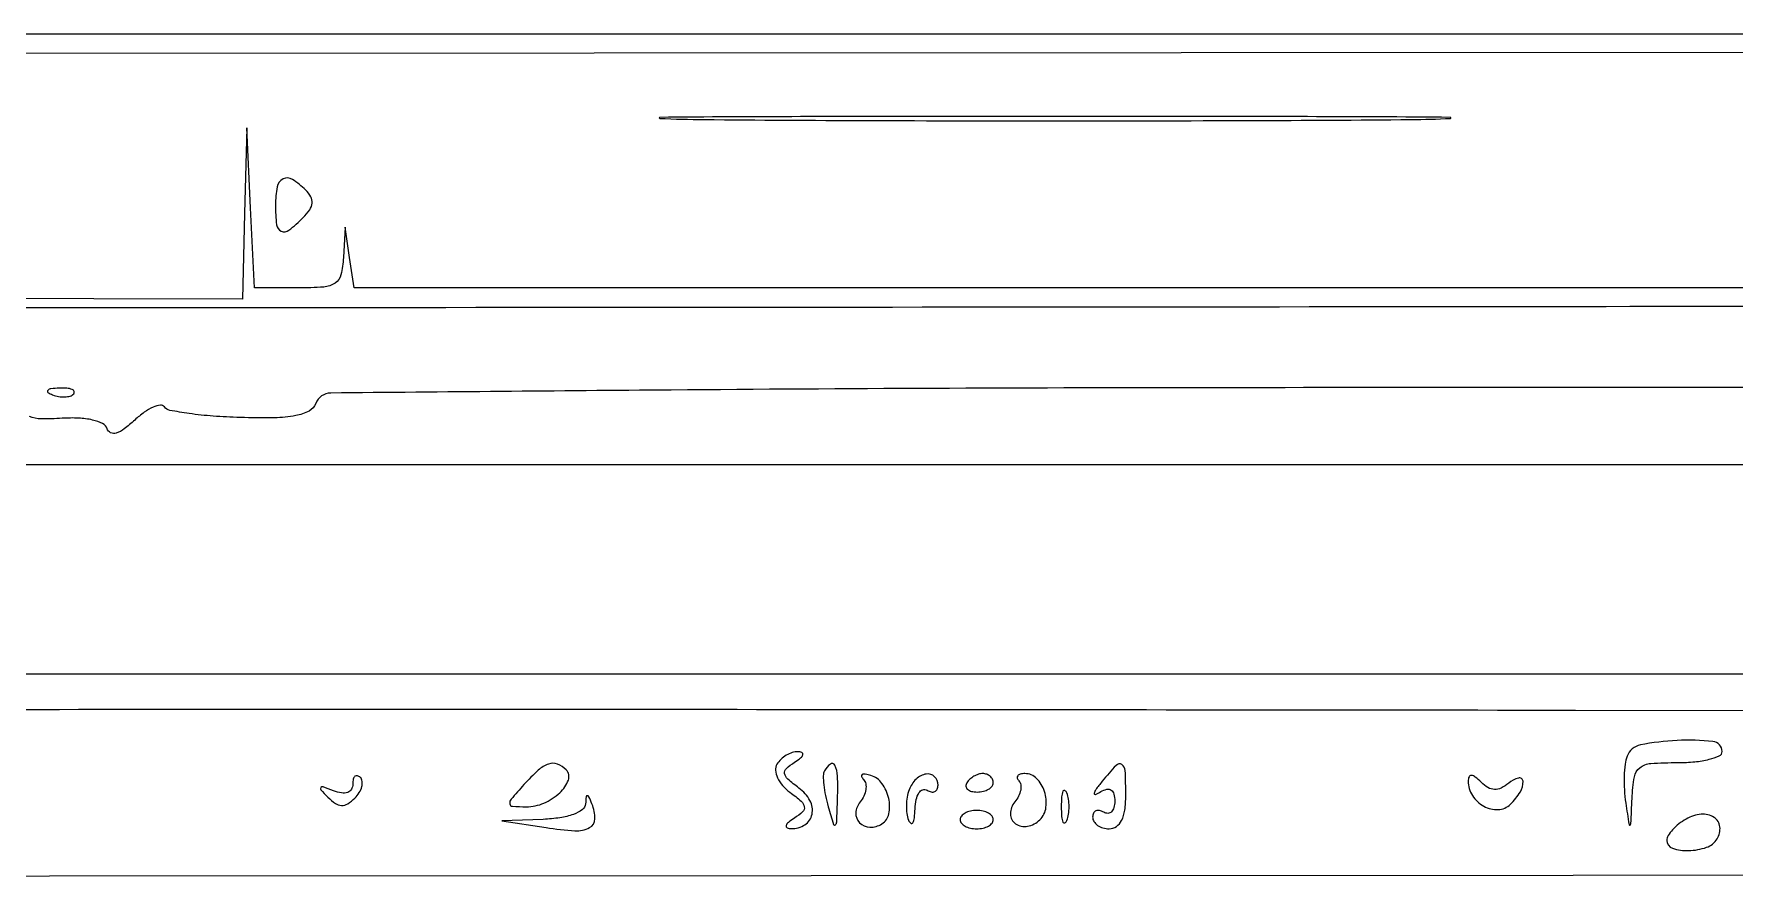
# Model space of a CAD drawing. Extents: x 0 to 960, y 2 to 508.
# Drawn here: x 534.1 to 688.2, y 431.5 to 508 of the extents above; entities that cross this region are included whole.
import ezdxf

# ---------------------------------------------------------------- set-up
doc = ezdxf.new("R2010")
doc.units = 0
doc.header["$MEASUREMENT"] = 0
doc.layers.get('0').update_dxf_attribs({"linetype": 'CONTINUOUS'})

msp = doc.modelspace()

# ---------------------------------------------------------------- linework, layer by layer
for points in [[(950.435205, 17.497208, 0.000014), (841.980241, 17.749425, 0.000448), (702.642048, 17.944951, 0.000127), (485.936462, 18), (20.872924, 18)], [(35, 483), (493.25, 483.195646, 0.000139), (665.793784, 483.317409, 0.000275), (802.789062, 483.527716, 0.00022)], [(528.327407, 270.897244, 0.00005), (624.844188, 271.243001, 0.000026), (722.113458, 271.606143, 0.197976)], [(744.138374, 476, 0.000212), (639.247288, 475.955575, 0.001774), (591.842975, 475.747244, 0.000484), (561.001588, 475.472424, 0.307833), (559.65169, 474.534703, -0.182185), (559.039056, 473.845743, -0.074942), (557.839582, 473.429593, -0.042175), (555.896607, 473.234559, -0.01135), (552.794702, 473.256138, -0.011291), (550.342366, 473.38436, -0.016324), (548.184597, 473.617141, -0.011976), (546.435392, 473.906719, -0.192371), (545.940098, 474.222867, 0.278291), (545.573312, 474.380264, 0.070485), (544.922915, 474.194489, 0.05148), (544.115264, 473.730094, 0.031341), (543.263593, 473.030947, -0.025477), (542.302842, 472.223226, -0.086529), (541.577899, 471.849939, -0.186795), (541.074686, 471.883427, -0.206164), (540.751373, 472.245882, 0.201245), (540.348968, 472.705676, 0.057083), (539.434149, 473.029936, 0.045487), (538.174829, 473.201861, 0.028012), (536.677878, 473.185041, -0.018958), (534.766973, 473.12897, -0.096924), (533.731409, 473.340854, -0.185096)], [(689, 485), (626.066422, 485), (563.132845, 485), (562.716254, 487.75), (562.299664, 490.5), (562.149832, 487.75, -0.044282), (561.925453, 486.190933, -0.189527), (561.40033, 485.433246, -0.130957), (560.369747, 485.08059, -0.017319), (558.04381, 485), (554.087619, 485), (553.742507, 492.25), (553.397394, 499.5), (553.198697, 491.746001), (553, 483.992002), (431.79506, 484.246001), (310.590119, 484.5)], [(615.383203, 80.000173, -0.000023), (732.426715, 80.015952, -0.001336)], [(693.431984, 369.001981, -0.000002), (693.690518, 368.090756, -0.000001), (693.999815, 367.000582, -0.000001), (694.309052, 365.910596, -0.000002), (694.567388, 365, -0.045609)]]:
    msp.add_lwpolyline(points, format="xyb")
for points in [[(0, 506.997931, 0.413744), (0.499175, 506.497956, 0.000009), (119.565086, 506.309239, 0.000389), (266.438022, 506.193292, 0.000135), (478.500003, 506.247931), (957.000006, 506.5), (957.000003, 492.25, 0.003283), (957.051316, 484.433909, 0.022941), (957.276316, 480.624999, 0.050445), (957.702039, 478.584445, 0.327042), (958.5, 478, 0.332163), (959.30285, 478.599499, 0.04712), (959.725, 480.75, 0.021839), (959.949138, 484.748421, 0.003082), (960, 493), (960, 508), (480, 508, 0.000134), (267.362961, 507.942881, 0.000388), (120.002198, 507.749478, 0.000009), (0.498924, 507.497915, 0.413592)], [(594.822433, 500.250399, 0.001349), (609.492096, 500.163684, 0.000804), (626.955437, 500.135663, 0.000805), (644.357528, 500.163722, 0.001393), (658.822433, 500.250608, 0.009722), (662.396584, 500.35155, 0.972245), (662.394715, 500.447241, 0.00179), (649.455383, 500.512316, 0.000363), (626.5, 500.528904, 0.00036), (603.554093, 500.512305, 0.001837), (590.794715, 500.447007, 0.975101), (590.793149, 500.35164, 0.008256)], [(556, 492.5, 0.027084), (556.096408, 490.721491, 0.265258), (556.521045, 490.135262, 0.280321), (557.22037, 490.220489, 0.029387), (558.507143, 491.364286, 0.044871), (559.102848, 492.077712, 0.12943), (559.321114, 492.678257, 0.151137), (559.19997, 493.249915, 0.069252), (558.735714, 493.864286, 0.054867), (557.535771, 494.826275, 0.263013), (556.692369, 494.86998, 0.235231), (556.152689, 494.154336, 0.04605)], [(535.8125, 475.316886, 0.051402), (536.359369, 475.160852, 0.05415), (536.916927, 475.123424, 0.060344), (537.402231, 475.202593, 0.126455), (537.729167, 475.395833, 0.296942), (537.77538, 475.614691, 0.208169), (537.592839, 475.799335, 0.077125), (537.112848, 475.910055, 0.028489), (536.416667, 475.921053, 0.018894), (535.670344, 475.862007, 0.168741), (535.37858, 475.720685, 0.470617), (535.395823, 475.538436, 0.054073)], [(5.998407, 426.25), (5.996813, 402.5), (14.248407, 402.5), (22.5, 402.5), (22.753164, 248.25), (23.006328, 94), (14.503164, 94), (6, 94), (6, 75.513061), (6, 57.026122), (16.25, 57.412259, -0.009139), (24.444737, 57.571062, -0.000017), (159.275, 57.714579, -0.000125), (310.797984, 57.832731, -0.000078), (488.75, 57.899198), (951, 58), (951, 254), (951, 450), (478.5, 450), (6, 450)], [(880.5, 439.185989), (880.5, 431.871978), (673.5, 431.781732), (466.5, 431.691487), (466.198527, 437.990416, -0.008524), (466.121212, 440.501744, -0.010599), (466.138656, 442.837861, -0.00903), (466.229815, 444.7875, -0.07555), (466.418054, 445.647049, -0.30879), (467.630281, 446.486, -0.000263), (505.199325, 446.706089, -0.00143), (560.728085, 446.84332, -0.000208), (673.719527, 446.752376), (880.5, 446.5)], [(678.394042, 442.584473, 0.06302), (678.213413, 441.848062, 0.021703), (678.135182, 440.75213, 0.021169), (678.152961, 439.523524, 0.022989), (678.275594, 438.334473, 0.000969), (678.573626, 436.371552, 0.560771), (678.662639, 436.334334, 0.227815), (678.742606, 436.481871, 0.000659), (678.850168, 438.75, -0.028981), (679.054004, 440.7026, -0.18829), (679.547896, 441.53751, -0.150526), (680.541613, 441.917894, -0.016695), (683, 442, 0.023598), (684.532944, 442.07239, 0.037669), (685.825, 442.29375, 0.04382), (686.748945, 442.612873, 0.295869), (687, 443, 0.384573), (686.172873, 443.916336, 0.037641), (682.931669, 444.003871, 0.036523), (679.598635, 443.597713, 0.258037)], [(601.406242, 441.848296, 0.16249), (601.277776, 441.303097, 0.086767), (601.460344, 440.627308, 0.07084), (601.918547, 439.925494, 0.05495), (602.592354, 439.308811, -0.020562), (603.607337, 438.500565, -0.173261), (603.890428, 437.99927, -0.254591), (603.735545, 437.543574, -0.045236), (602.995129, 436.975828, 0.027157), (602.443913, 436.583928, 0.149035), (602.239374, 436.286585, 0.384067), (602.327149, 436.093532, 0.099783), (602.690983, 436.015313, 0.145455), (603.945079, 436.370545, 0.206184), (604.590762, 437.315924, 0.1754), (604.395767, 438.566171, 0.109798), (603.407646, 439.691189, -0.020562), (602.392663, 440.499435, -0.173261), (602.109572, 441.00073, -0.254591), (602.264455, 441.456426, -0.045236), (603.004871, 442.024172, 0.027157), (603.556087, 442.416072, 0.149035), (603.760626, 442.713415, 0.384067), (603.672851, 442.906468, 0.099783), (603.309017, 442.984687, 0.083749), (602.80076, 442.905659, 0.054308), (602.258796, 442.657189, 0.052946), (601.766844, 442.287709, 0.066914)], [(563, 440.059678, -0.129347), (562.87368, 439.579549, -0.182532), (562.537273, 439.29896, -0.125507), (561.987534, 439.252463, -0.049649), (561.25, 439.452257, 0.008433), (560.307933, 439.79283, 0.309425), (560.097977, 439.734694, 0.377046), (560.10202, 439.538647, 0.009992), (560.75, 438.859246, 0.047637), (561.422937, 438.299442, 0.142832), (561.985915, 438.116038, 0.150469), (562.540677, 438.268087, 0.054852), (563.183333, 438.783333, 0.055803), (563.585306, 439.286659, 0.075318), (563.818333, 439.819792, 0.094653), (563.853334, 440.298598, 0.168988), (563.683333, 440.65, 0.123042), (563.423951, 440.805674, 0.257525), (563.200729, 440.758468, 0.162149), (563.047731, 440.501365, 0.053876)], [(578.5, 440, 0.006854), (577.341778, 438.684371, 0.207653), (577.215245, 438.273373, 0.363904), (577.45941, 438.040396, 0.015986), (578.722568, 438, 0.102674), (580.305492, 438.328513, 0.084878), (581.750511, 439.272379, 0.114606), (582.522108, 440.413348, 0.296181), (582.324657, 441.342009, 0.106956), (581.525049, 441.857128, 0.175947), (580.729673, 441.865772, 0.101571), (579.79938, 441.30824, 0.023223)], [(605.716542, 441.25, 0.12468), (605.606319, 440.80618, 0.025), (605.651185, 439.985937, 0.024996), (605.802962, 439.012116, 0.021057), (606.057845, 438, 0.003826), (606.54553, 436.403471, 0.54438), (606.704504, 436.359534, 0.204003), (606.826645, 436.618358, 0.001944), (606.90032, 438.75, 0.015878), (606.898108, 440.775544, 0.102706), (606.659004, 441.763129, 0.472136), (606.249542, 441.86609, 0.111311)], [(609.241324, 440.478914, -0.139321), (609.445597, 440.080413, -0.085605), (609.459419, 439.549456, -0.073841), (609.284951, 438.96943, -0.063366), (608.942766, 438.431037, 0.161131), (608.555204, 437.441248, 0.211722), (608.896283, 436.54486, 0.194988), (609.82357, 436.147567, 0.144294), (610.910933, 436.444954, 0.206628), (611.543314, 437.350329, 0.106877), (611.528174, 438.756394, 0.100075), (610.920905, 440.104639, 0.162776), (609.912627, 440.832696, 0.032276), (609.411127, 440.954434, 0.166162), (609.132723, 440.910732, 0.383592), (609.072005, 440.746038, 0.093065)], [(613.374286, 439.532989, 0.050898), (613.196544, 438.877261, 0.036441), (613.128099, 438.120035, 0.036995), (613.170022, 437.380948, 0.062922), (613.326723, 436.782989, 0.133949), (613.527211, 436.51832, 0.453176), (613.713902, 436.555152, 0.102306), (613.859049, 436.991504, 0.020764), (613.921053, 437.809017, -0.043074), (614.022785, 438.650789, -0.090639), (614.270511, 439.258367, -0.162358), (614.615087, 439.537556, -0.232199), (615, 439.5, 0.082592), (615.3821, 439.343488, 0.161196), (615.70625, 439.3746, 0.182303), (615.921712, 439.586039, 0.108972), (616, 439.940983, 0.199438), (615.676481, 440.7198, 0.238771), (614.929576, 440.962859, 0.155916), (614.014476, 440.505486, 0.108309)], [(618.603006, 440.166667, 0.16277), (618.528782, 439.850897, 0.190804), (618.66697, 439.578125, 0.124167), (619.023273, 439.393656, 0.05773), (619.543989, 439.333333, 0.055286), (620.100961, 439.395108, 0.074868), (620.572297, 439.578125, 0.094314), (620.888458, 439.848724, 0.170324), (621, 440.166667, 0.112153), (620.927786, 440.484563, 0.100145), (620.723586, 440.755208, 0.094392), (620.418314, 440.936779, 0.087308), (620.059017, 441, 0.076861), (619.660916, 440.938439, 0.053298), (619.243158, 440.755208, 0.05288), (618.869696, 440.485481, 0.071639)], [(623.324657, 440.342009, -0.162415), (623.497504, 439.996085, -0.084854), (623.483898, 439.50924, -0.069559), (623.291692, 438.959132, -0.054477), (622.942766, 438.431037, 0.174748), (622.552999, 437.352302, 0.243594), (623.01587, 436.457014, 0.205989), (624.107487, 436.224962, 0.148212), (625.219915, 436.819915, 0.165103), (625.775104, 437.945741, 0.11156), (625.643435, 439.383719, 0.118564), (624.921568, 440.56234, 0.19887), (623.864718, 441, 0.05548), (623.45055, 440.953902, 0.166983), (623.211879, 440.806715, 0.25586), (623.171399, 440.591962, 0.11823)], [(630.872445, 440.308042, 0.00972), (630.276408, 439.543328, 0.129017), (630.143005, 439.215074, 0.575929), (630.263336, 439.12262, 0.037782), (630.75, 439.367059, -0.081714), (631.277573, 439.576511, -0.208263), (631.672896, 439.498105, -0.181527), (631.92091, 439.139601, -0.061593), (632, 438.5, -0.063222), (631.927049, 437.925364, -0.134005), (631.70625, 437.538811, -0.191582), (631.379403, 437.397987, -0.146489), (631, 437.5, 0.082592), (630.6179, 437.656512, 0.161196), (630.29375, 437.6254, 0.182303), (630.078288, 437.413961, 0.108972), (630, 437.059017, 0.140337), (630.115626, 436.655173, 0.099915), (630.440625, 436.311086, 0.085131), (630.926682, 436.079345, 0.06887), (631.5, 436, 0.152103), (632.148955, 436.202091, 0.12651), (632.625, 436.75, 0.082504), (632.911037, 437.677925, 0.033607), (633, 439, 0.01035), (632.95266, 441.286701, 0.249534), (632.639538, 441.82053, 0.357896), (632.122649, 441.74972, 0.016442)], [(664, 440.322445, 0.143583), (664.383203, 439.015519, 0.125252), (665.428053, 438.039878, 0.138335), (666.729093, 437.739325, 0.186493), (667.823794, 438.223794, 0.05412), (668.732749, 439.35413, 0.162855), (668.970856, 440.301421, 0.468199), (668.554248, 440.597839, 0.109272), (667.676206, 440.146238, -0.05617), (666.99033, 439.696382, -0.125475), (666.385791, 439.562063, -0.128718), (665.800892, 439.73472, -0.060657), (665.176206, 440.223794, 0.028359), (664.65163, 440.692016, 0.148149), (664.295775, 440.833257, 0.320237), (664.08058, 440.705383, 0.104073)], [(584.078947, 438.25, -0.226645), (583.793077, 437.737529, -0.066983), (582.975363, 437.309283, -0.049721), (581.762733, 437.000539, -0.028039), (580.25, 436.858095), (576.5, 436.716189), (580.5, 436.108095, 0.022258), (583.1214, 435.828225, 0.135091), (584.445123, 436.105807, 0.280357), (584.924762, 436.890126, 0.096727), (584.662281, 438.25, 0.009076), (584.382013, 438.909806, 0.295955), (584.242982, 439, 0.382689), (584.135242, 438.903389, 0.011437)], [(627.157895, 438, 0.017491), (627.189089, 437.10856, 0.078554), (627.306058, 436.601562, 0.447206), (627.474999, 436.540618, 0.174857), (627.662281, 436.75, 0.057986), (627.818615, 437.320008, 0.037979), (627.87034, 438, 0.037979), (627.818615, 438.679992, 0.057986), (627.662281, 439.25, 0.174857), (627.474999, 439.459382, 0.447206), (627.306058, 439.398438, 0.078554), (627.189089, 438.89144, 0.017491)], [(618, 436.833333, 0.17482), (618.114688, 436.515341, 0.093122), (618.440625, 436.244792, 0.073362), (618.926139, 436.06169, 0.053595), (619.5, 436, 0.053595), (620.073861, 436.06169, 0.073362), (620.559375, 436.244792, 0.093122), (620.885312, 436.515341, 0.17482), (621, 436.833333, 0.17482), (620.885312, 437.151326, 0.093122), (620.559375, 437.421875, 0.073362), (620.073861, 437.604977, 0.053595), (619.5, 437.666667, 0.053595), (618.926139, 437.604977, 0.073362), (618.440625, 437.421875, 0.093122), (618.114688, 437.151326, 0.17482)], [(683.75, 436.888031, 0.037978), (683.080358, 436.440031, 0.042704), (682.514063, 435.911518, 0.047277), (682.12137, 435.38415, 0.137244), (682, 434.95031, 0.322989), (682.513347, 434.238532, 0.088022), (683.967103, 434.025423, 0.075177), (685.595237, 434.321875, 0.17347), (686.553851, 435.087132, 0.167235), (686.801293, 436.182492, 0.22641), (686.274635, 437.032797, 0.168342), (685.107259, 437.315238, 0.104764)]]:
    msp.add_lwpolyline(points, format="xyb", close=True)
msp.add_lwpolyline([(6.122546, 469), (478.561273, 469), (951, 469)])

doc.saveas('drawing.dxf')
